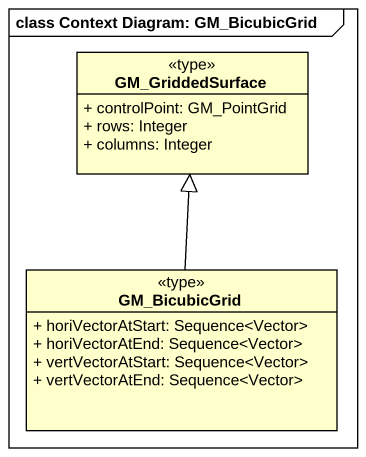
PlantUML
@startuml
mainframe class Context Diagram: GM_BicubicGrid
hide circle
hide empty members
skinparam classAttributeIconSize 0
class GM_GriddedSurface <<type>> {
  + controlPoint: GM_PointGrid
  + rows: Integer
  + columns: Integer
}
class GM_BicubicGrid <<type>> {
  + horiVectorAtStart: Sequence<Vector>
  + horiVectorAtEnd: Sequence<Vector>
  + vertVectorAtStart: Sequence<Vector>
  + vertVectorAtEnd: Sequence<Vector>
}
GM_BicubicGrid -up-|> GM_GriddedSurface
@enduml
